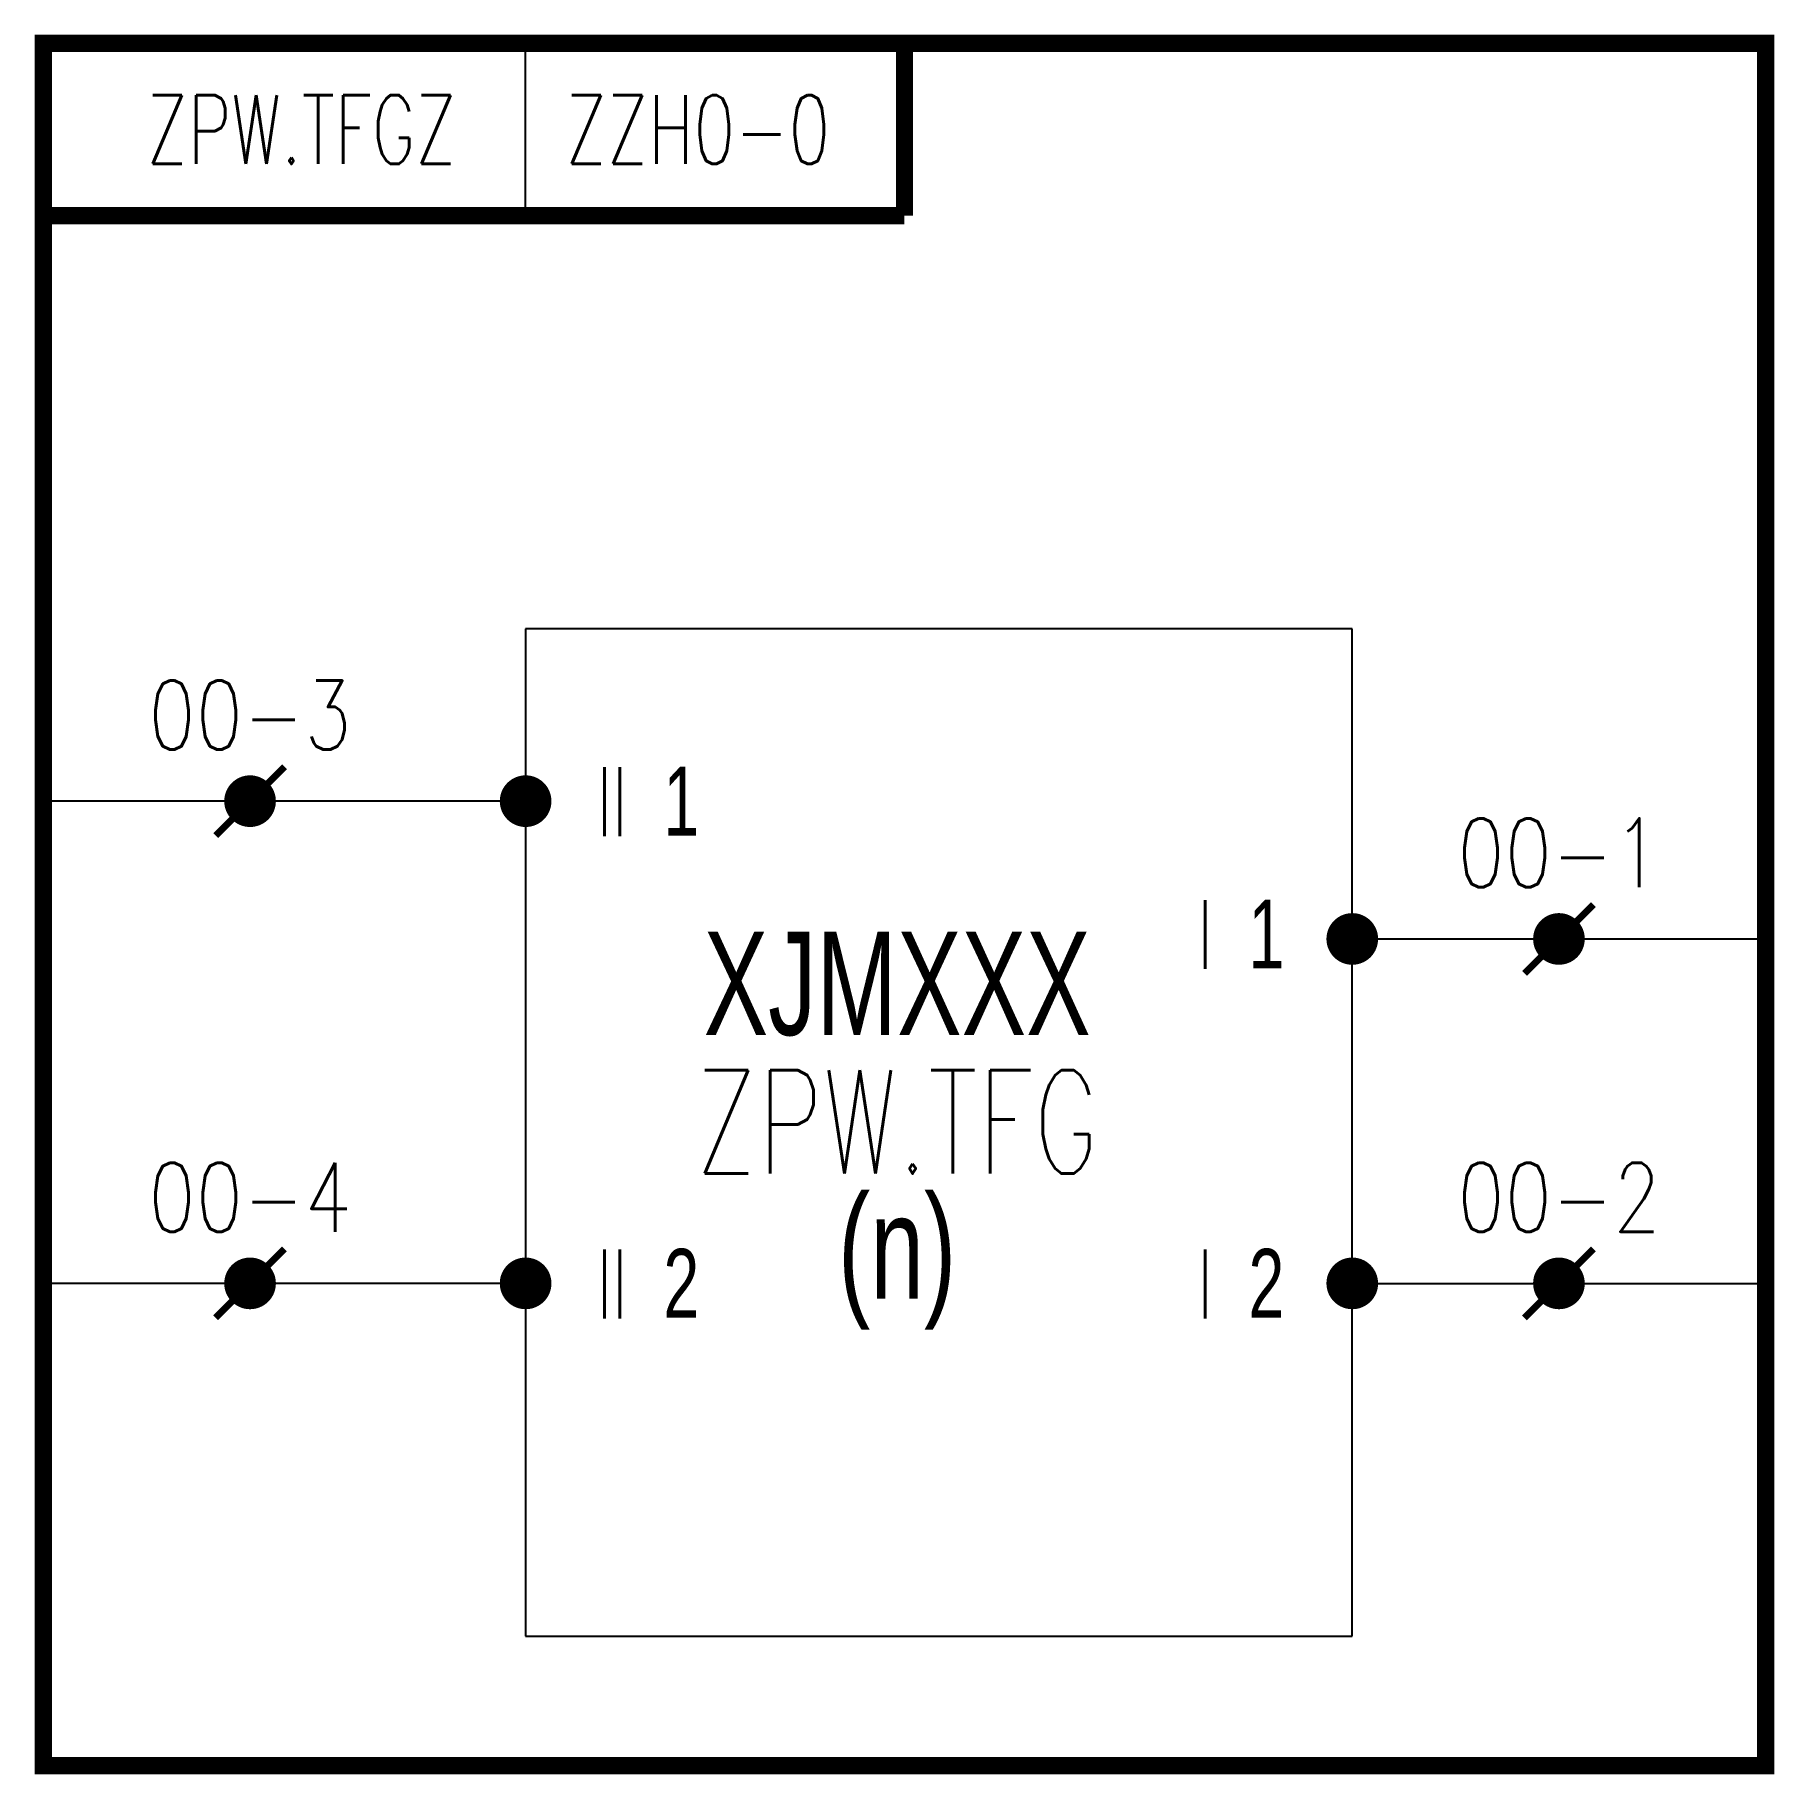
# Model space of a CAD drawing. Header units: millimetres. Extents: x -0.2 to 50.2, y -50.2 to 0.2.
import ezdxf
from ezdxf.enums import TextEntityAlignment as Align

# ---------------------------------------------------------------- set-up
doc = ezdxf.new("R2010")
doc.units = ezdxf.units.MM
doc.styles.add('HZ', font='TXT', dxfattribs={"width": 0.7, "bigfont": 'HZTXT'})

msp = doc.modelspace()

# ---------------------------------------------------------------- linework, layer by layer
for p, q in [((14, -5), (14, 0)), ((38, -17), (14, -17)), ((14, -17), (14, -40)), ((38, -40), (38, -17)), ((14, -22), (0, -22)), ((38, -26), (50, -26)), ((14, -36), (0, -36)), ((38, -36), (50, -36)), ((14, -40), (14, -46.239)), ((38, -46.239), (38, -40)), ((14, -46.239), (38, -46.239))]:
    msp.add_line(p, q)
at = {"const_width": 0.5}
msp.add_lwpolyline([(50, 0), (50, -50), (0, -50), (0, 0)], close=True, dxfattribs=at)
for points, const_width in [([(0, 0), (25, 0), (25, -5)], 0.5), ([(0, 0), (0, -5), (25, -5)], 0.5), ([(5, -23), (7, -21)], 0.2), ([(43, -27), (45, -25)], 0.2), ([(5, -37), (7, -35)], 0.2), ([(43, -37), (45, -35)], 0.2)]:
    msp.add_lwpolyline(points, dxfattribs=dict(const_width=const_width))
at = {"const_width": 0.75}
for points in [[(5.625, -22, 1), (6.375, -22, 1)], [(14.375, -22, -1), (13.625, -22, -1)], [(37.625, -26, 1), (38.375, -26, 1)], [(43.625, -26, 1), (44.375, -26, 1)], [(5.625, -36, 1), (6.375, -36, 1)], [(14.375, -36, -1), (13.625, -36, -1)], [(37.625, -36, 1), (38.375, -36, 1)], [(43.625, -36, 1), (44.375, -36, 1)]]:
    msp.add_lwpolyline(points, format="xyb", close=True, dxfattribs=at)

# ---------------------------------------------------------------- texts
at = {"style": 'HZ', "width": 0.7}
for s, height, p in [('ZPW.TFGZ', 2, (7.5, -2.5)), ('ZPW.TFG', 3, (24.786, -31.312))]:
    msp.add_text(s, height=height, dxfattribs=at).set_placement(p, align=Align.MIDDLE)
at = {"color": 5, "style": 'HZ', "width": 0.7}
msp.add_text('ZZH0-0', height=2, dxfattribs=at).set_placement((19, -2.5), align=Align.MIDDLE)
at = {"color": 3, "style": 'HZ', "width": 0.8}
for s, p in [('00-3', (6, -20.5)), ('00-1', (44, -24.5)), ('00-4', (6, -34.5)), ('00-2', (44, -34.5))]:
    msp.add_text(s, height=2, dxfattribs=at).set_placement(p, align=Align.CENTER)
at = {"style": 'HZ', "width": 0.7}
for p in [(16.053, -22.017), (16.5, -22.017), (33.487, -25.872), (16.053, -36.017), (16.5, -36.017), (33.487, -36.017)]:
    msp.add_text('I', height=2, dxfattribs=at).set_placement(p, align=Align.MIDDLE_LEFT)
at = {"width": 0.7}
for s, p in [('1', (18, -22)), ('1', (34.987, -25.855)), ('2', (18, -36)), ('2', (34.987, -36))]:
    msp.add_text(s, height=2, dxfattribs=at).set_placement(p, align=Align.MIDDLE_LEFT)
at = {"color": 3, "width": 0.7}
for s, p in [('XJMXXX', (24.786, -27.312)), ('(n)', (24.786, -35.312))]:
    msp.add_text(s, height=3, dxfattribs=at).set_placement(p, align=Align.MIDDLE)

doc.saveas('drawing.dxf')
